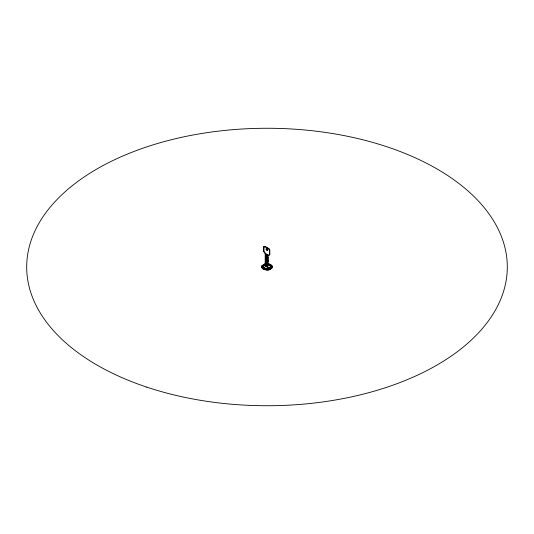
<?xml version="1.0" encoding="UTF-8"?>
<svg xmlns="http://www.w3.org/2000/svg" width="534" height="534" viewBox="0 0 534 534"><rect width="100%" height="100%" fill="white"/><g stroke="black" fill="none" stroke-linecap="round" stroke-linejoin="round"><path stroke-width="0.8" d="M266.706 270.004L267.087 269.256L271.312 268.542L271.886 267.814L272.033 266.052L271.579 265.251L269.683 264.143L268.542 264.083L268.255 264.43L270.091 265.204L271.058 266.292L270.945 267.541L269.77 268.589C271.719 271.152 259.257 270.324 262.121 265.638L264.61 264.036L265.872 264.003M270.438 269.243L272.133 267.18L272.033 266.052L271.058 266.292M265.385 269.864L265.685 269.089L268.055 269.844L271.312 268.649M262.681 266.96L262.828 266.025L263.996 264.937L264.403 265.171L263.502 266.666C264.35 269.45 269.563 269.363 270.524 266.686L269.91 265.491C267.481 263.709 264.69 265.285 262.121 265.638L261.914 267.641M270.745 265.712L270.798 265.325L269.196 264.557L268.121 264.257L267.908 264.717M266.092 268.529L265.879 269.37M267 268.689L267 269.45C268.909 269.55 271.96 268.422 271.172 266.025L270.798 265.325L269.91 265.491M270.798 265.325L270.378 266.146L271.172 266.025L271.172 267.601M264.837 269.116L265.251 268.415M265.685 269.089L264.697 268.729L264.163 269.523M270.024 267.681L270.611 267.841L270.057 268.722L271.172 267.2L270.378 267.073M263.135 269.016L262.828 266.239L265.011 264.644L264.61 264.036L262.047 266.099M269.236 264.771L269.683 264.143L270.805 265.024L270.091 265.204L269.196 264.557L268.622 264.851M263.255 265.712L263.976 265.658M262.828 267.467L263.502 266.666L262.681 266.666L263.255 268.208L262.828 267.467L263.622 267.113M268.121 269.37L270.057 268.435L269.47 268.095M262.681 266.666L263.622 266.059L262.828 266.312L263.456 265.478L262.628 265.398M267.427 256.267L268.202 257.161L267.427 256.267L267.981 255.933L267.981 255.112M267.2 259.184L268.121 260.138L267.2 259.184L267.988 259.07L267.427 257.628L268.202 257.161M263.629 246.902L265.431 246.588L268.889 248.584L269.817 250.059L269.817 254.778L269.463 254.985L267.794 255.219L265.204 253.723L263.629 251.454L263.629 246.902L265.431 246.588M263.629 251.454L263.99 251.247L263.99 246.695M265.071 246.795L268.529 248.791L268.889 248.584M269.463 254.985L269.463 250.266L269.817 250.059M266.64 254.137L266.279 254.344L266.473 265.064M267.387 254.765L267.2 265.111M268.148 255.012L267.981 255.933M267.427 257.628L268.181 258.369L267.988 259.07M267.981 261.667L267.514 260.352L268.168 260.899C267.634 262.361 267.434 263.175 268.168 261.56M265.204 263.295L265.558 263.088L265.558 253.517L265.204 253.723L265.204 263.295L265.652 264.804L266.279 265.171M265.465 264.183L265.391 253.617L265.391 263.189M267.728 263.369C269.089 265.732 266.599 262.548 268.101 262.681M265.652 264.804L266.753 265.224L268.282 264.684L268.282 264.27M266.152 264.877L266.92 265.124L266.566 265.331L266.753 254.398L266.152 254.057M265.204 265.872L265.558 265.665L268.448 267.334L268.088 267.627L265.204 265.872L268.088 267.541L268.448 267.334M265.204 265.959L265.558 265.752L268.448 267.421M267.561 264.904L267.387 259.07L268.181 258.963M266.566 265.331L268.282 264.684M263.976 267.681L263.255 268.041L264.957 268.896L268.322 269.129L267.908 268.615M270.691 265.625L271.579 265.251L272.02 266.406M265.832 264.337C263.843 265.244 263.716 264.777 265.251 264.924M263.943 268.722L264.464 268.135M271.118 266.826L271.859 266.606L272.133 267.18M268.889 264.991L270.057 265.191M267.514 260.352L268.121 260.138M264.697 268.729L262.368 268.375L261.96 267.347L262.882 267.16L261.807 266.866M263.502 264.804L264.17 264.971M270.524 266.686L271.319 266.96M270.438 269.009L268.876 268.869L269.323 269.683M268.055 269.944L265.398 269.456L262.368 268.148L263.249 267.888L264.257 268.622M269.777 264.524L268.542 264.083M270.945 267.541L271.886 267.948M270.478 268.048L271.312 268.542M262.121 265.638L262.828 266.239M268.749 268.335L269.163 269.116M264.383 251.814L265.164 252.949M268.529 248.791L269.463 250.266M270.611 267.841L270.745 268.208M267.848 269.149L268.055 269.844M268.121 264.257L268.088 264.797M267.561 255.459L267.541 263.476M267.387 255.486L267.387 258.356M267.768 250.099A0.995 0.574 60 0 1 266.806 249.839A0.995 0.574 60 0 1 266.546 248.577M267.16 248.524A0.995 0.574 60 0 1 267.34 248.657M267.654 249.051A0.995 0.574 60 0 1 267.768 249.285M267.908 264.584A3.498 2.016 0 0 1 269.864 267.694A3.498 2.016 0 0 1 264.136 267.694A3.498 2.016 0 0 1 266.092 264.584M146.85 387.15A240.3 138.733 0 0 0 507.3 267A240.3 138.733 0 0 0 146.85 146.85A240.3 138.733 0 0 0 146.85 387.15M266.099 249.138A0.995 0.574 60 0 0 267.154 250.453A0.995 0.574 60 0 0 267.154 249.044A0.995 0.574 60 0 0 266.099 249.138"/></g></svg>
